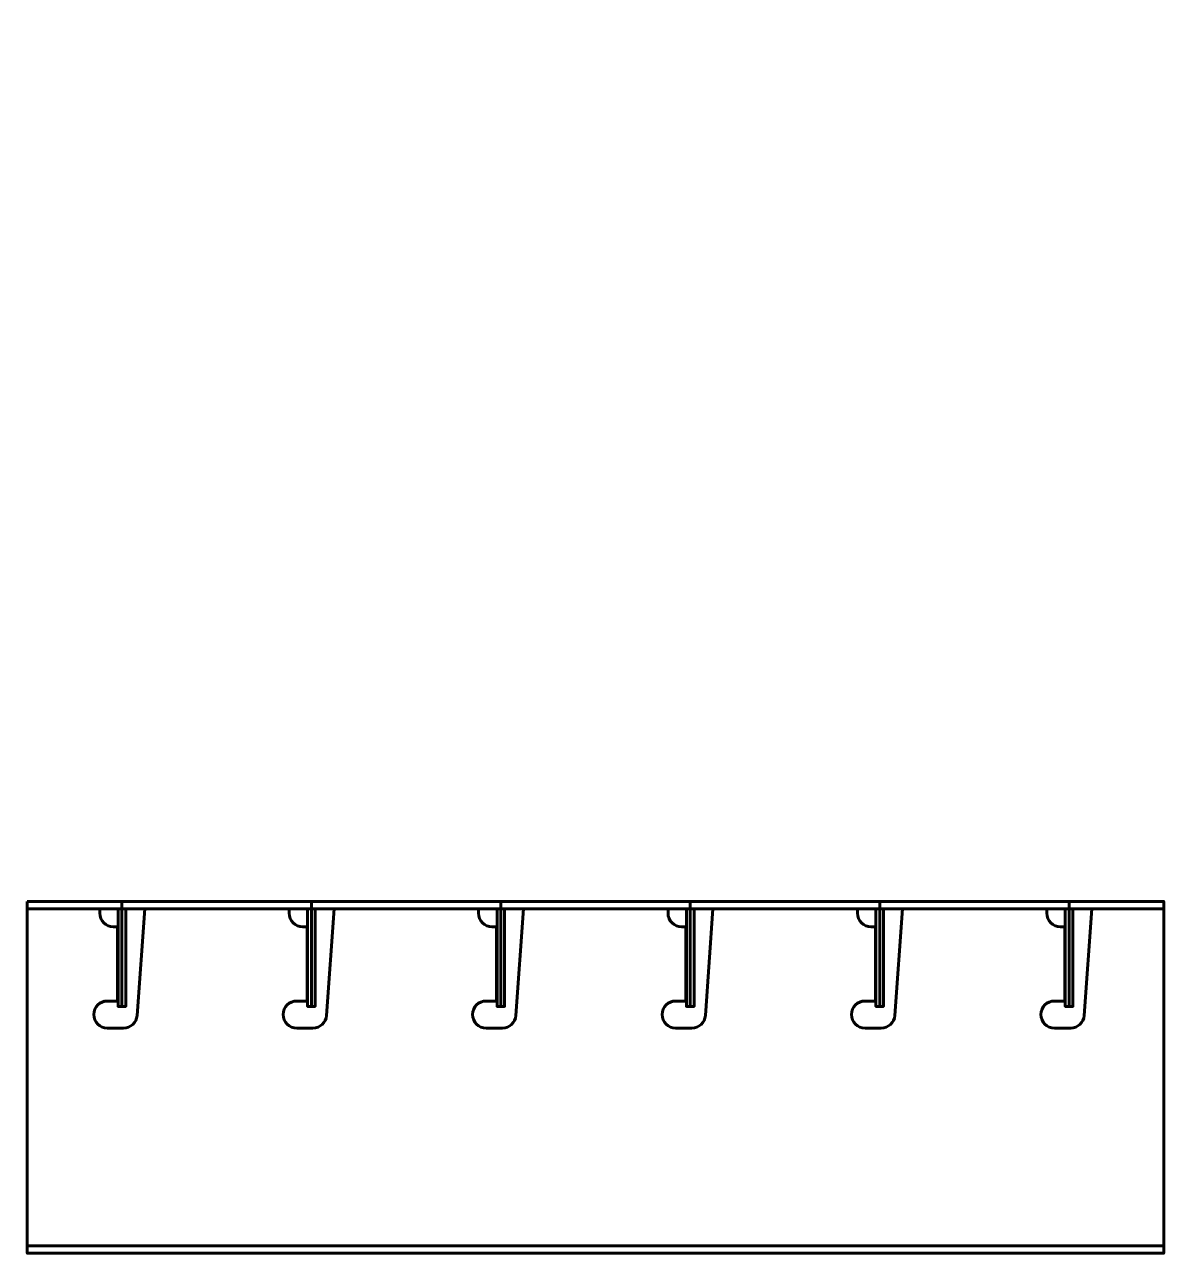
# Model space of a CAD drawing. Header units: millimetres. Extents: x 82 to 1107, y 39 to 638.
# Drawn here: x 1057.022 to 1059.132, y 109.739 to 112.002 of the extents above; entities that cross this region are included whole.
import ezdxf

# ---------------------------------------------------------------- set-up
doc = ezdxf.new("R2010")
doc.units = ezdxf.units.MM
doc.layers.add('dim', color=4, linetype='Continuous', lineweight=25)
doc.layers.add('elevation', color=250, linetype='Continuous', lineweight=40)
doc.styles.add('text-razm', font='simplex.shx', dxfattribs={"width": 0.6, "oblique": 15})
doc.dimstyles.new('razm-001', dxfattribs={"dimtxt": 3, "dimasz": 2.5, "dimexe": 1, "dimexo": 0, "dimgap": 1, "dimtad": 1, "dimdec": 0, "dimlfac": 100, "dimzin": 1, "dimtxsty": 'text-razm', "dimcen": 2.5, "dimclrd": 256, "dimclre": 256, "dimclrt": 7, "dimaunit": 1, "dimadec": 0, "dimazin": 2, "dimtfac": 1, "dimtdec": 0, "dimtmove": 0, "dimatfit": 3, "dimfxl": 1, "dimlwd": 20, "dimlwe": 20, "dimarcsym": 0})

# ---------------------------------------------------------------- blocks, each defined once
blk = doc.blocks.new('*D79')
at = {"layer": 'Defpoints', "color": 0, "transparency": 16777216}
for p in [(1060.1872, 107.0022), (1053.3433, 105.0064), (1060.1931, 105.0064)]:
    blk.add_point(p, dxfattribs=at)
at = {"layer": 'dim', "lineweight": 20, "transparency": 16777216}
for p, q in [((1053.3433, 109.5022), (1053.3433, 112.0022)), ((1060.1872, 107.0022), (1052.3433, 107.0022)), ((1053.3433, 107.0022), (1053.3433, 105.0064)), ((1060.1931, 105.0064), (1052.3433, 105.0064)), ((1053.3433, 102.5064), (1053.3433, 92.8128))]:
    blk.add_line(p, q, dxfattribs=at)
at = {"layer": 'dim', "transparency": 16777216}
for points in [[(1052.9267, 109.5022), (1053.76, 109.5022), (1053.3433, 107.0022)], [(1052.9267, 102.5064), (1053.76, 102.5064), (1053.3433, 105.0064)]]:
    blk.add_solid(points, dxfattribs=at)
at = {"layer": 'dim', "color": 7, "transparency": 16777216, "insert": (1050.8433, 96.4096), "char_height": 3, "attachment_point": 5, "rotation": 90, "style": 'text-razm'}
blk.add_mtext('200', dxfattribs=at)

msp = doc.modelspace()

# ---------------------------------------------------------------- linework, layer by layer
at = {"layer": 'elevation'}
for p, q in [((1057.0272, 110.3682), (1059.1272, 110.3682)), ((1057.2022, 110.3822), (1057.2022, 110.1882)), ((1057.5522, 110.3822), (1057.5522, 110.1882)), ((1057.9022, 110.3822), (1057.9022, 110.1882)), ((1058.2522, 110.3822), (1058.2522, 110.1882)), ((1058.6022, 110.3822), (1058.6022, 110.1882)), ((1058.9522, 110.3822), (1058.9522, 110.1882)), ((1057.0272, 109.7462), (1059.1272, 109.7462))]:
    msp.add_line(p, q, dxfattribs=at)
for points in [[(1057.0272, 110.3822), (1059.1272, 110.3822), (1059.1272, 109.7322), (1057.0272, 109.7322), (1057.0272, 110.3822)], [(1057.1952, 110.3682), (1057.1952, 110.1882), (1057.2092, 110.1882), (1057.2092, 110.3682)], [(1057.5452, 110.3682), (1057.5452, 110.1882), (1057.5592, 110.1882), (1057.5592, 110.3682)], [(1057.8952, 110.3682), (1057.8952, 110.1882), (1057.9092, 110.1882), (1057.9092, 110.3682)], [(1058.2452, 110.3682), (1058.2452, 110.1882), (1058.2592, 110.1882), (1058.2592, 110.3682)], [(1058.5952, 110.3682), (1058.5952, 110.1882), (1058.6092, 110.1882), (1058.6092, 110.3682)], [(1058.9452, 110.3682), (1058.9452, 110.1882), (1058.9592, 110.1882), (1058.9592, 110.3682)]]:
    msp.add_lwpolyline(points, dxfattribs=at)
for points in [[(1057.1612, 110.3682), (1057.1612, 110.3602, 0.414214), (1057.1862, 110.3352), (1057.1942, 110.3352), (1057.1942, 110.1982), (1057.1752, 110.1982, 1), (1057.1752, 110.1482), (1057.2052, 110.1482, 0.393468), (1057.2301, 110.1714), (1057.2442, 110.3682)], [(1057.5112, 110.3682), (1057.5112, 110.3602, 0.414214), (1057.5362, 110.3352), (1057.5442, 110.3352), (1057.5442, 110.1982), (1057.5252, 110.1982, 1), (1057.5252, 110.1482), (1057.5552, 110.1482, 0.393468), (1057.5801, 110.1714), (1057.5942, 110.3682)], [(1057.8612, 110.3682), (1057.8612, 110.3602, 0.414214), (1057.8862, 110.3352), (1057.8942, 110.3352), (1057.8942, 110.1982), (1057.8752, 110.1982, 1), (1057.8752, 110.1482), (1057.9052, 110.1482, 0.393468), (1057.9301, 110.1714), (1057.9442, 110.3682)], [(1058.2112, 110.3682), (1058.2112, 110.3602, 0.414214), (1058.2362, 110.3352), (1058.2442, 110.3352), (1058.2442, 110.1982), (1058.2252, 110.1982, 1), (1058.2252, 110.1482), (1058.2552, 110.1482, 0.393468), (1058.2801, 110.1714), (1058.2942, 110.3682)], [(1058.5612, 110.3682), (1058.5612, 110.3602, 0.414214), (1058.5862, 110.3352), (1058.5942, 110.3352), (1058.5942, 110.1982), (1058.5752, 110.1982, 1), (1058.5752, 110.1482), (1058.6052, 110.1482, 0.393468), (1058.6301, 110.1714), (1058.6442, 110.3682)], [(1058.9112, 110.3682), (1058.9112, 110.3602, 0.414214), (1058.9362, 110.3352), (1058.9442, 110.3352), (1058.9442, 110.1982), (1058.9252, 110.1982, 1), (1058.9252, 110.1482), (1058.9552, 110.1482, 0.393468), (1058.9801, 110.1714), (1058.9942, 110.3682)]]:
    msp.add_lwpolyline(points, format="xyb", dxfattribs=at)

# ---------------------------------------------------------------- dimensions: what is measured, and where the dimension line sits
at = {"layer": 'dim'}
dim = msp.add_linear_dim(base=(1053.3433, 105.0064), p1=(1060.1872, 107.0022), p2=(1060.1931, 105.0064), angle=90, dimstyle='razm-001', override={"dimrnd": 5}, dxfattribs=at)
dim.commit()
dim.dimension.update_dxf_attribs({"geometry": '*D79', "text_midpoint": (1053.3433, 96.4096), "dimtype": 160})

doc.saveas('drawing.dxf')
